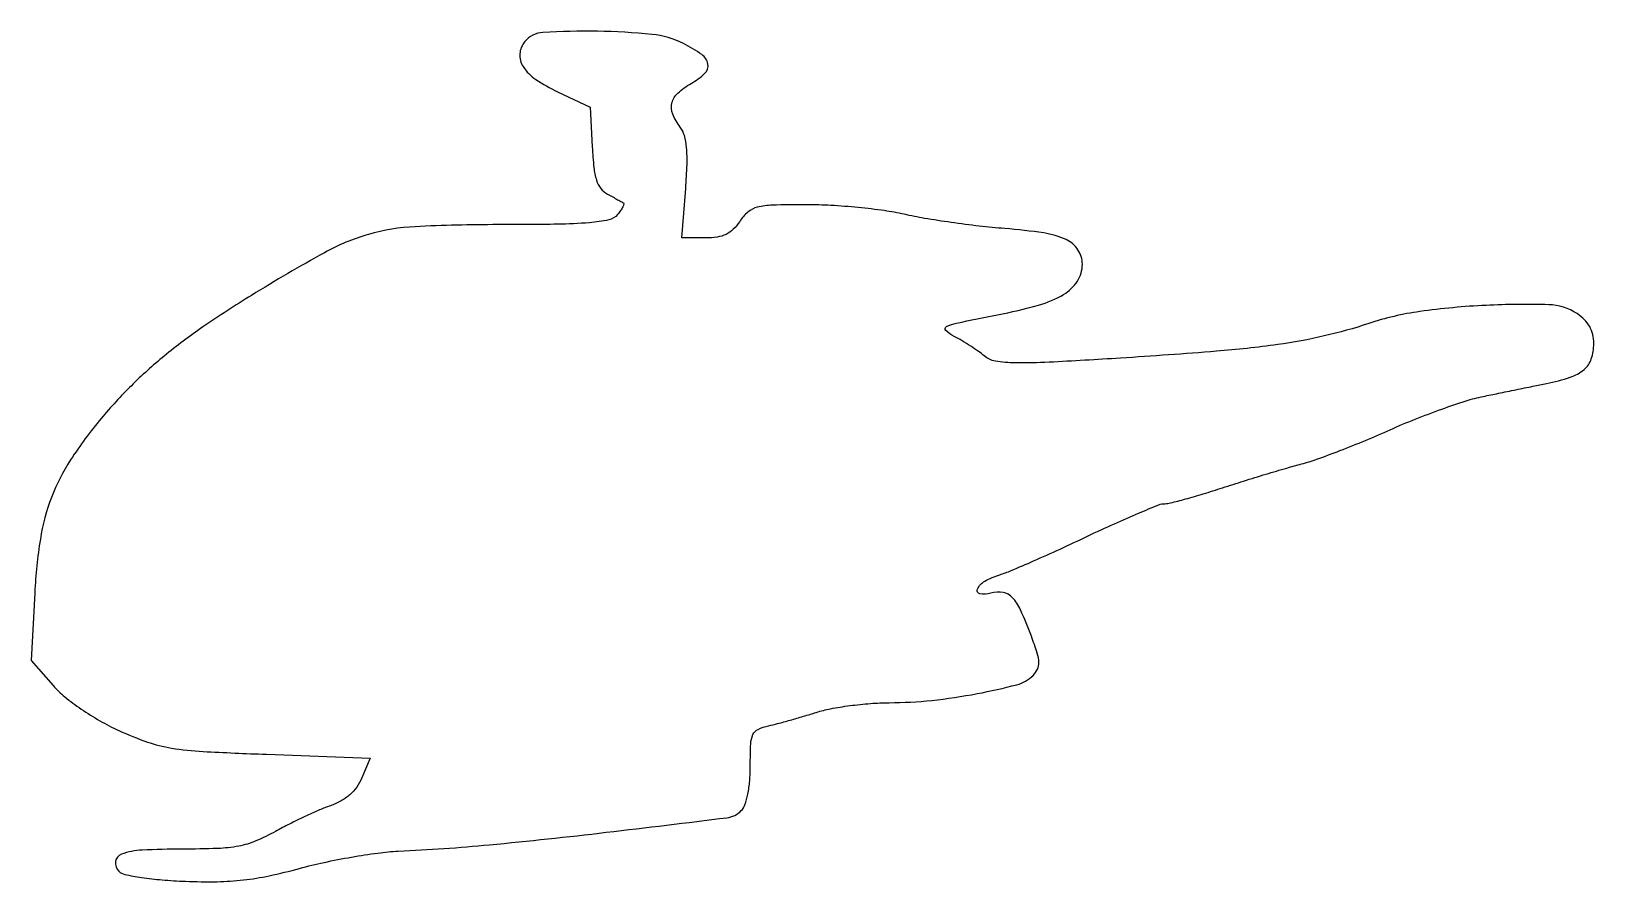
# Model space of a CAD drawing. Extents: x 0 to 235, y 0 to 128.
import ezdxf

# ---------------------------------------------------------------- set-up
doc = ezdxf.new("R2010")
doc.units = 0

msp = doc.modelspace()

# ---------------------------------------------------------------- linework, layer by layer
msp.add_lwpolyline([(74.039826, 126.547988, 0.157928), (73.300136, 124.693106, 0.162854), (73.801477, 122.783084, 0.100252), (75.694821, 120.866884, 0.038402), (78.971615, 119.013295), (83.912374, 116.699167), (84.206187, 110.703559, 0.013561), (84.443702, 107.587887, 0.052373), (84.843428, 105.692558, 0.087461), (85.494748, 104.462533, 0.10159), (86.5, 103.603976, -0.000323), (87.294593, 103.164699, -0.00041), (88.027797, 102.757954, -0.000321), (88.642249, 102.41591, -0.003381), (88.892501, 102.274166, -0.347327), (88.965479, 102.091503, -0.043526), (88.798127, 101.666947, -0.03629), (88.476799, 101.124795, -0.02129), (88.020056, 100.524166, -0.169028), (86.68503, 99.718128, -0.030989), (83.79114, 99.291612, -0.017888), (78.98042, 99.057619, -0.003207), (69.998398, 99, 0.012232), (57.555249, 98.695534, 0.057658), (50.518354, 97.530193, 0.056696), (43.879581, 94.7813, 0.011585), (32.891564, 88.357782, 0.012471), (25.589837, 83.603884, 0.021015), (19.745944, 79.215607, 0.023643), (14.804239, 74.762941, 0.023145), (10.267971, 69.833142, 0.030038), (5.66648, 63.620635, 0.053239), (2.776823, 57.947065, 0.051738), (1.100693, 51.679482, 0.026741), (0.253915, 43.602862), (-0.268091, 33.374931), (3.023543, 29.625968, 0.041263), (4.786953, 27.923609, 0.021251), (7.2447, 26.082953, 0.020369), (10.052159, 24.324454, 0.022397), (12.907588, 22.859373, 0.023266), (17.218464, 21.123791, 0.044128), (20.843635, 20.205744, 0.026832), (25.599662, 19.698855, 0.004082), (35.140528, 19.275323), (50.781055, 18.708904), (49.525066, 15.721785, -0.055403), (48.75646, 14.34356, -0.057092), (47.710659, 13.183091, -0.054551), (46.384489, 12.247749, -0.043565), (44.784884, 11.536858, 0.018764), (43.11487, 10.891711, 0.007922), (40.921136, 9.906732, 0.007825), (38.608098, 8.779371, 0.010124), (36.524393, 7.669525, -0.028251), (33.550913, 6.221518, -0.052413), (30.983286, 5.449834, -0.037995), (27.806783, 5.094909, -0.00883), (22.433064, 5, 0.012603), (16.429155, 4.84864, 0.071999), (13.308092, 4.234926, 0.286746), (12.425667, 3.131083, 0.229081), (12.935985, 1.662868, 0.14688), (13.822745, 1.185067, 0.013222), (16.334517, 0.738116, 0.016155), (19.440641, 0.371929, 0.0115), (22.93869, 0.154614, 0.013789), (27.724646, 0.099718, 0.024111), (31.680165, 0.354487, 0.024334), (35.567874, 0.986629, 0.014359), (40.139837, 2.098504, -0.013729), (43.815708, 2.997365, -0.009943), (47.953577, 3.803817, -0.010057), (51.917009, 4.412903, -0.021515), (55, 4.689093, 0.012041), (68.736059, 5.657756, 0.005766), (86.321609, 7.529121, 0.001514), (104.477842, 9.72902, 0.166974), (106.645155, 10.788012, 0.115067), (107.198094, 11.677313, 0.032379), (107.624772, 13.26581, 0.029021), (107.906927, 15.2731, 0.020409), (108, 17.552377, -0.010611), (108.070217, 20.860536, -0.096944), (108.404931, 22.254061, -0.177792), (109.174066, 23.030119, -0.055637), (110.75, 23.564309, 0.010606), (112.109928, 23.892588, 0.00403), (113.992953, 24.405901, 0.003989), (116.031267, 24.996821, 0.00487), (117.928139, 25.583361, -0.030818), (120.088229, 26.130348, -0.013758), (122.985996, 26.594659, -0.013559), (126.087857, 26.919205, -0.017887), (128.928139, 27.036755, 0.025151), (135.334381, 27.395131, 0.020351), (142.147407, 28.403016, 0.016771), (148.135591, 29.749033, 0.133473), (150.573554, 31.144983, 0.083939), (151.25366, 32.101851, 0.123998), (151.461033, 33.105804, 0.067788), (151.208658, 34.505315, 0.011863), (150.319716, 37.038391, 0.014003), (148.684973, 41.023991, 0.084511), (147.452948, 42.880626, 0.166773), (146.08151, 43.604767, 0.10064), (144.226331, 43.520669, -0.100268), (142.557462, 43.443785, -0.503386), (142.189438, 44.143402, -0.155356), (143.312544, 45.332909, -0.050413), (145.5625, 46.297766, 0.023871), (147.275869, 46.927284, 0.003536), (150.660274, 48.385829, 0.003978), (154.635969, 50.170503, 0.003413), (158.791624, 52.110266, -0.00466), (162.831292, 53.98364, -0.006667), (166.450986, 55.563641, -0.003871), (169.519273, 56.826653, -0.095981), (170.41398, 57, 0.062574), (171.268859, 57.107406, 0.004768), (173.520992, 57.705326, 0.006498), (176.199593, 58.481476, 0.004904), (179.122355, 59.401111, -0.002961), (182.276729, 60.407106, -0.002437), (185.654692, 61.444368, -0.00246), (188.766382, 62.366619, -0.006542), (191, 62.985106, 0.021299), (193.315303, 63.700399, 0.006379), (196.778306, 64.984112, 0.006383), (200.632697, 66.525899, 0.006875), (204.35168, 68.129162, -0.010237), (208.118169, 69.722962, -0.008969), (212.115499, 71.236219, -0.009052), (215.775002, 72.472753, -0.026481), (218.35168, 73.143876, -0.000018), (220.642721, 73.612624, -0.000012), (223.278251, 74.151692, -0.000012), (225.842247, 74.676003, -0.000023), (227.893431, 75.0953, 0.027851), (231.4648, 76.034969, 0.097441), (233.536147, 77.186091, 0.137599), (234.624847, 78.791834, 0.080758), (235, 81.099392, 0.056642), (234.844458, 82.468005, 0.070907), (234.385322, 83.659161, 0.069326), (233.601589, 84.694591, 0.051148), (232.48439, 85.602185, 0.138764), (228.216468, 86.942413, 0.018952), (218.778363, 86.853744, 0.022954), (208.82445, 85.923397, 0.045469), (201.109578, 84.117243, -0.023766), (194.427159, 82.243894, -0.021846), (187.407162, 80.951126, -0.014716), (178.177476, 79.941102, -0.004144), (163.730304, 78.909566, -0.002351), (152.997827, 78.28326, -0.0174), (147.876461, 78.187007, -0.03649), (144.897591, 78.452681, -0.139972), (143.230304, 79.237677, 0.024377), (142.370164, 79.918325, 0.011174), (141.187862, 80.724295, 0.011037), (139.903015, 81.518979, 0.014972), (138.707099, 82.175264, -0.067568), (137.437084, 83.057032, -0.526028), (137.52077, 83.652908, -0.065148), (139.068308, 84.187566, -0.002357), (145.207099, 85.418075, 0.019318), (151.40221, 86.880019, 0.066827), (155.183959, 88.496012, 0.115762), (157.249679, 90.490204, 0.144114), (158, 93.039355, 0.147465), (157.338888, 95.232198, 0.139396), (155.563866, 96.752182, 0.071578), (152.200687, 97.749325, 0.01659), (146.321927, 98.411355, -0.008907), (142.482812, 98.784056, -0.006525), (138.237275, 99.328917, -0.006596), (134.229316, 99.950585, -0.014506), (131.187947, 100.55471, 0.021531), (128.172199, 101.109834, 0.010289), (124.258184, 101.575446, 0.010179), (120.143969, 101.894805, 0.014278), (116.461, 102, 0.006366), (111.328464, 101.934655, 0.054624), (109.057043, 101.627061, 0.115728), (107.646419, 100.903098, 0.071662), (106.408043, 99.5, -0.052102), (105.432627, 98.303973, -0.083174), (104.359107, 97.54312, -0.075937), (103.024661, 97.131756, -0.036877), (101.240652, 97), (97.711323, 97), (98.272675, 104.422361, 0.010585), (98.470932, 108.068742, 0.030504), (98.400478, 110.598635, 0.044884), (98.074667, 112.404067, 0.095364), (97.448817, 113.672361, -0.066079), (96.324212, 115.652165, -0.158558), (96.207355, 117.315916, -0.148116), (97.096862, 118.805, -0.055255), (99.089288, 120.251105, 0.058458), (101.166259, 121.778914, 0.257756), (101.620863, 123.172796, 0.19524), (100.700735, 124.59298, 0.035036), (97.940449, 126.248446, 0.092647), (93.209957, 127.636533, 0.022035), (84.978248, 128.102898, 0.017013), (76.775488, 127.92659, 0.208588)], format="xyb", close=True)

doc.saveas('drawing.dxf')
